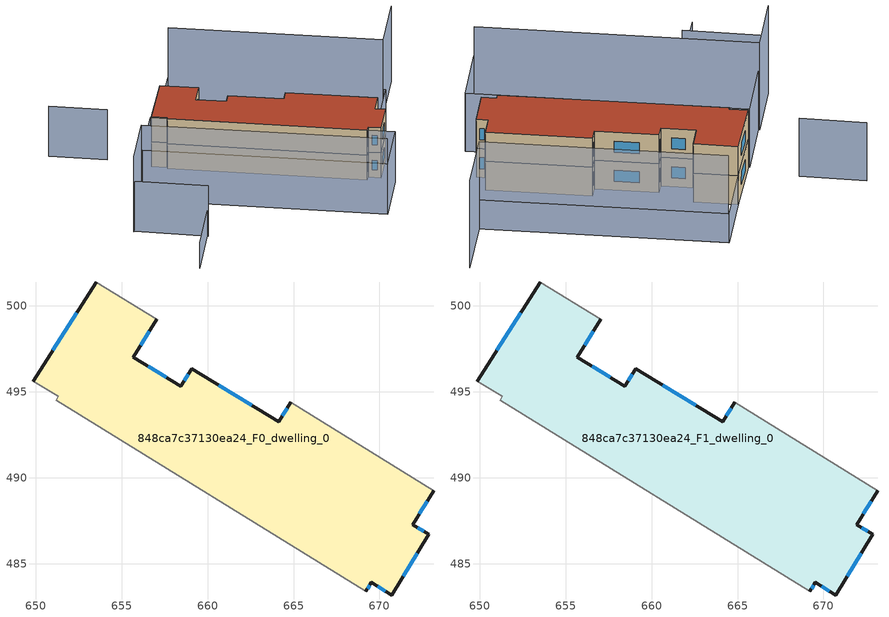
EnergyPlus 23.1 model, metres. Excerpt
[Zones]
848ca7c37130ea24_F0_dwelling_0
 floor ground (EU_floor_Construction): 664.84,494.41 673.15,489.27 671.94,487.29 672.88,486.71 670.72,483.19 669.52,483.92 669.21,483.41 651.19,494.53 651.32,494.74 649.87,495.62 653.54,501.39 657.04,499.23 655.69,497.02 658.45,495.33 659.08,496.36 664.14,493.26 z0
 wall outside (EU_wall_Construction): 653.54,501.39 649.87,495.62 / 664.84,494.41 664.14,493.26 659.08,496.36 658.45,495.33 655.69,497.02 657.04,499.23 / 669.21,483.41 669.52,483.92 670.72,483.19 672.88,486.71 671.94,487.29 673.15,489.27 z0:3
 wall adiabatic (EU_wall_Construction): 649.87,495.62 651.32,494.74 651.19,494.53 669.21,483.41 / 657.04,499.23 653.54,501.39 / 673.15,489.27 664.84,494.41 z0:3
 window (EU_Window_Construction): 652.4,499.6 651.01,497.42 / 656.11,497.71 656.62,498.54 / 657.59,495.86 656.55,496.5 / 658.89,496.04 658.65,495.65 / 662.56,494.23 660.66,495.39 / 664.62,494.05 664.36,493.62 / 672.32,487.9 672.78,488.65 / 672.58,486.89 672.23,487.11 / 671.39,484.29 672.2,485.62 / 669.9,483.69 670.35,483.42 / 669.31,483.57 669.43,483.76 z0.93:2.07
848ca7c37130ea24_F1_dwelling_0
 floor to 848ca7c37130ea24_F0_dwelling_0 (EU_floor_Construction): 664.84,494.41 673.15,489.27 671.94,487.29 672.88,486.71 670.72,483.19 669.52,483.92 669.21,483.41 651.19,494.53 651.32,494.74 649.87,495.62 653.54,501.39 657.04,499.23 655.69,497.02 658.45,495.33 659.08,496.36 664.14,493.26 z3
 wall outside (EU_wall_Construction): 653.54,501.39 649.87,495.62 / 664.84,494.41 664.14,493.26 659.08,496.36 658.45,495.33 655.69,497.02 657.04,499.23 / 669.21,483.41 669.52,483.92 670.72,483.19 672.88,486.71 671.94,487.29 673.15,489.27 z3:6
 wall adiabatic (EU_wall_Construction): 649.87,495.62 651.32,494.74 651.19,494.53 669.21,483.41 / 657.04,499.23 653.54,501.39 / 673.15,489.27 664.84,494.41 z3:6
 window (EU_Window_Construction): 652.4,499.6 651.01,497.42 / 656.11,497.71 656.62,498.54 / 657.59,495.86 656.55,496.5 / 658.89,496.04 658.65,495.65 / 662.56,494.23 660.66,495.39 / 664.62,494.05 664.36,493.62 / 672.32,487.9 672.78,488.65 / 672.58,486.89 672.23,487.11 / 671.39,484.29 672.2,485.62 / 669.9,483.69 670.35,483.42 / 669.31,483.57 669.43,483.76 z3.93:5.07
 roof outside (EU_roof_Construction): 670.72,483.19 672.88,486.71 671.94,487.29 673.15,489.27 664.84,494.41 664.14,493.26 659.08,496.36 658.45,495.33 655.69,497.02 657.04,499.23 653.54,501.39 649.87,495.62 651.32,494.74 651.19,494.53 669.21,483.41 669.52,483.92 z6
shading: 645.13,473.59 648.82,479.56 / 673.15,489.27 653.54,501.39 / 653.54,501.39 657.34,507.53 / 657.34,507.53 676.95,495.41 / 676.95,495.41 673.15,489.27 z0:3; 642.28,483.71 648.89,479.5 / 646.32,498.97 641.1,502.29 / 667.99,475.83 645.93,489.44 / 645.93,489.44 649.65,495.47 / 649.65,495.47 671.71,481.86 / 671.71,481.86 667.99,475.83 z0:6; 642.23,483.63 645.85,489.49 / 645.85,489.49 667.98,475.83 / 680.6,501.83 676.71,495.55 / 676.71,495.55 657.42,507.48 z0:9
[Building]
EU S2 Campaign: North Axis=0; Terrain=City; Solar Distribution=FullExterior
[Site:Location]
Montreal-Trudeau.Intl.AP: Latitude=45.4667; Longitude=-73.75; Time Zone=-5; Elevation=36
[SizingPeriod:WeatherFileDays]
AnnualSizingPeriod: Begin Month=1; Begin Day of Month=1; End Month=12; End Day of Month=31; Day of Week for Start Day=Monday; Use Weather File Daylight Saving Period=No; Use Weather File Rain and Snow Indicators=No
[MATERIAL]
EU_InternalMass_Material: Roughness=MediumRough; Thickness=0.1; Conductivity=1; Density=1800; Specific Heat=900; Thermal Absorptance=0.9; Solar Absorptance=0.7; Visible Absorptance=0.7
[MATERIAL:NOMASS] Roughness=MediumRough; Thermal Absorptance=0.9; Solar Absorptance=0.7; Visible Absorptance=0.7
Name | Thermal Resistance
EU_wall_NoMass; EU_floor_NoMass | 1.36485
EU_roof_NoMass | 2.55992
[WINDOWMATERIAL:SIMPLEGLAZINGSYSTEM]
EU_Window_SimpleGlazing: UFactor=3.92339; Solar Heat Gain Coefficient=0.8; Visible Transmittance=0.8
[CONSTRUCTION]
EU_wall_Construction: EU_wall_NoMass
EU_roof_Construction: EU_roof_NoMass
EU_floor_Construction: EU_floor_NoMass
EU_Window_Construction: EU_Window_SimpleGlazing
EU_InternalMass_Construction: EU_InternalMass_Material
[ZONE] Type=1; Multiplier=1; Ceiling Height=autocalculate; Volume=453.023; Floor Area=autocalculate; Part of Total Floor Area=Yes
848ca7c37130ea24_F0_dwelling_0; 848ca7c37130ea24_F1_dwelling_0
[INTERNALMASS] Construction=EU_InternalMass_Construction; Surface Area=151.008
Name | Zone or ZoneList
848ca7c37130ea24_F0_dwelling_0_EU_InternalMass | 848ca7c37130ea24_F0_dwelling_0
848ca7c37130ea24_F1_dwelling_0_EU_InternalMass | 848ca7c37130ea24_F1_dwelling_0
[OTHEREQUIPMENT] Fuel Type=Electricity; Design Level Calculation Method=Watts/Area; Power per Zone Floor Area=1; Fraction Latent=0; Fraction Radiant=0; Fraction Lost=0; Carbon Dioxide Generation Rate=0; EndUse Subcategory=EU_Step8_InternalGains
Name | Zone or ZoneList or Space or SpaceList | Schedule
EU_Step8_InternalGain_848ca7c37130ea24_F0_dwelling_0_f000 | 848ca7c37130ea24_F0_dwelling_0 | EU_Step8_GainSchedule_848ca7c37130ea24_F0_dwelling_0_f000
EU_Step8_InternalGain_848ca7c37130ea24_F1_dwelling_0_f000 | 848ca7c37130ea24_F1_dwelling_0 | EU_Step8_GainSchedule_848ca7c37130ea24_F1_dwelling_0_f000
[ZONEVENTILATION:DESIGNFLOWRATE] Schedule=EU_AlwaysOn; Design Flow Rate Calculation Method=AirChanges/Hour; Air Changes per Hour=0.860309; Ventilation Type=Natural; Fan Pressure Rise=0; Fan Total Efficiency=1; Constant Term Coefficient=1; Temperature Term Coefficient=0; Velocity Term Coefficient=0; Velocity Squared Term Coefficient=0; Minimum Indoor Temperature=-100; Maximum Indoor Temperature=100; Delta Temperature=-100; Minimum Outdoor Temperature=-100; Maximum Outdoor Temperature=100; Maximum Wind Speed=40
Name | Zone or ZoneList or Space or SpaceList
EU_ConstantAir_848ca7c37130ea24_F0_dwelling_0 | 848ca7c37130ea24_F0_dwelling_0
EU_ConstantAir_848ca7c37130ea24_F1_dwelling_0 | 848ca7c37130ea24_F1_dwelling_0
[HVACTEMPLATE:THERMOSTAT] Constant Heating Setpoint=20; Constant Cooling Setpoint=50
EU_HeatOnly_848ca7c37130ea24_F0_dwelling_0; EU_HeatOnly_848ca7c37130ea24_F1_dwelling_0
[HVACTEMPLATE:ZONE:IDEALLOADSAIRSYSTEM] System Availability Schedule=EU_AlwaysOn; Maximum Heating Supply Air Temperature=50; Minimum Cooling Supply Air Temperature=13; Maximum Heating Supply Air Humidity Ratio=0.0156; Minimum Cooling Supply Air Humidity Ratio=0.0077; Heating Limit=NoLimit; Cooling Limit=NoLimit; Heating Availability Schedule=EU_AlwaysOn; Cooling Availability Schedule=EU_CoolingOff; Dehumidification Control Type=ConstantSensibleHeatRatio; Cooling Sensible Heat Ratio=0.7; Dehumidification Setpoint=60; Humidification Control Type=None; Humidification Setpoint=30; Outdoor Air Method=None; Outdoor Air Flow Rate per Person=0.00944; Outdoor Air Flow Rate per Zone Floor Area=0; Outdoor Air Flow Rate per Zone=0; Demand Controlled Ventilation Type=None; Outdoor Air Economizer Type=NoEconomizer; Heat Recovery Type=None; Sensible Heat Recovery Effectiveness=0.7; Latent Heat Recovery Effectiveness=0.65
Name | Template Thermostat
848ca7c37130ea24_F0_dwelling_0 | EU_HeatOnly_848ca7c37130ea24_F0_dwelling_0
848ca7c37130ea24_F1_dwelling_0 | EU_HeatOnly_848ca7c37130ea24_F1_dwelling_0
[SIZING:ZONE] Zone Cooling Design Supply Air Temperature Input Method=SupplyAirTemperature; Zone Cooling Design Supply Air Temperature=13; Zone Heating Design Supply Air Temperature Input Method=SupplyAirTemperature; Zone Heating Design Supply Air Temperature=50; Zone Cooling Design Supply Air Humidity Ratio=0.008; Zone Heating Design Supply Air Humidity Ratio=0.008; Cooling Design Air Flow Method=DesignDay; Cooling Design Air Flow Rate=0; Cooling Minimum Air Flow per Zone Floor Area=0.000762; Cooling Minimum Air Flow=0; Cooling Minimum Air Flow Fraction=0.2; Heating Design Air Flow Method=DesignDay; Heating Design Air Flow Rate=0; Heating Maximum Air Flow per Zone Floor Area=0.002032; Heating Maximum Air Flow=0.141576; Heating Maximum Air Flow Fraction=0.3; Account for Dedicated Outdoor Air System=No; Dedicated Outdoor Air System Control Strategy=NeutralSupplyAir; Dedicated Outdoor Air Low Setpoint Temperature for Design=autosize; Dedicated Outdoor Air High Setpoint Temperature for Design=autosize; Zone Load Sizing Method=Sensible Load Only No Latent Load; Zone Latent Cooling Design Supply Air Humidity Ratio Input Method=HumidityRatioDifference; Zone Cooling Design Supply Air Humidity Ratio Difference=0.005; Zone Latent Heating Design Supply Air Humidity Ratio Input Method=HumidityRatioDifference; Zone Humidification Design Supply Air Humidity Ratio Difference=0.005
848ca7c37130ea24_F0_dwelling_0; 848ca7c37130ea24_F1_dwelling_0
[SCHEDULE:CONSTANT]
Name | Hourly Value
EU_AlwaysOn | 1
EU_CoolingOff | 0
[SCHEDULE:FILE] Column Number=1; Rows to Skip at Top=0; Number of Hours of Data=8760; Column Separator=Comma; Interpolate to Timestep=No; Minutes per Item=60; Adjust Schedule for Daylight Savings=Yes
Name | File
EU_Step8_GainSchedule_848ca7c37130ea24_F0_dwelling_0_f000 | ../../schedules/848ca7c37130ea24/848ca7c37130ea24_F0_dwelling_0_f000_gain.csv
EU_Step8_GainSchedule_848ca7c37130ea24_F1_dwelling_0_f000 | ../../schedules/848ca7c37130ea24/848ca7c37130ea24_F1_dwelling_0_f000_gain.csv
